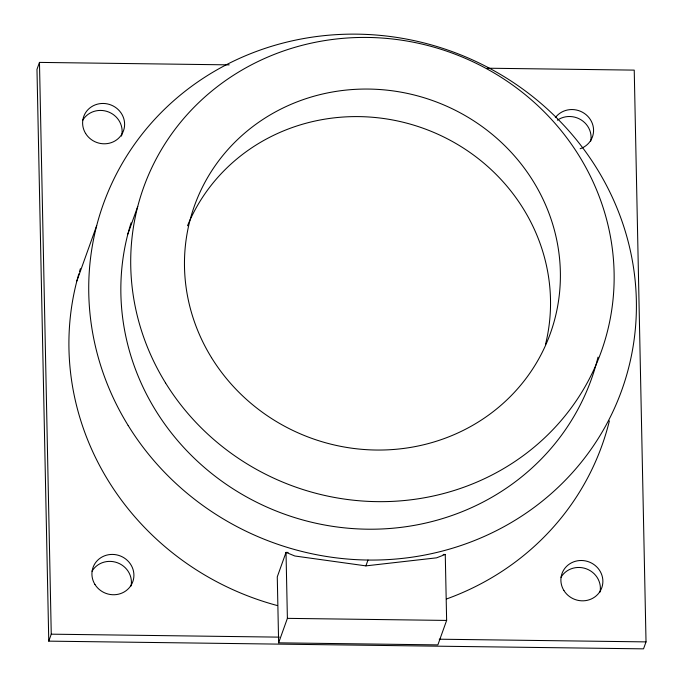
<?xml version="1.0" encoding="UTF-8"?>
<svg xmlns="http://www.w3.org/2000/svg" width="683" height="683" viewBox="0 0 683 683"><rect width="100%" height="100%" fill="white"/><g stroke="black" fill="none" stroke-linecap="round" stroke-linejoin="round"><path stroke-width="1.02" d="M229.198 64.868L39.469 62.401L36.976 69.367L48.766 641.141L643.531 648.85L646.024 641.892L634.234 70.118L487.141 68.206M76.88 280.952L96.696 225.612M127.883 233.996L137.744 206.445M48.766 641.141L51.259 634.174L39.469 62.401M443.139 554.434L445.265 554.459L446.631 620.429L437.871 644.889L278.63 642.823L287.389 618.363L286.023 552.393L288.149 552.427M278.63 642.823L277.272 576.853L286.023 552.393L294.851 555.996L365.9 565.874L367.992 560.043M445.265 554.459L436.582 557.832L365.9 565.874M287.389 618.363L446.631 620.429M51.259 634.174L279.364 637.137M439.246 639.203L646.024 641.892M555.339 117.638A21.122 20.046 19.7 0 1 589.096 117.792A21.122 20.046 19.7 0 1 580.149 148.757M609.39 420.882A275.411 261.333 19.7 0 1 446.503 598.982M277.127 605.497A275.411 261.333 19.7 0 1 78.852 273.789M79.459 271.749A275.411 261.333 19.7 0 1 80.398 268.684M560.991 577.306A21.122 20.046 19.7 0 1 586.526 568.896A21.122 20.046 19.7 0 1 600.015 592.093M92.026 571.227A21.122 20.046 19.7 0 1 117.561 562.818A21.122 20.046 19.7 0 1 131.051 586.014M82.728 120.268A21.122 20.046 19.7 0 1 108.776 112.063A21.122 20.046 19.7 0 1 121.514 136.071M557.405 120.191A21.122 20.046 19.7 0 1 581.173 119.909A21.122 20.046 19.7 0 1 590.71 141.133M598.018 357.141A243.105 230.675 19.7 0 1 300.358 519.285A243.105 230.675 19.7 0 1 131.085 222.863M187.509 225.774A189.046 179.381 19.7 0 1 418.397 126.62A189.046 179.381 19.7 0 1 545.58 344.112M85.631 133.475A21.122 20.046 19.7 0 0 122.009 133.945A21.122 20.046 19.7 0 0 103.193 103.457A21.122 20.046 19.7 0 0 85.631 133.475M94.937 584.435A21.122 20.046 19.7 0 0 131.307 584.904A21.122 20.046 19.7 0 0 112.499 554.417A21.122 20.046 19.7 0 0 94.937 584.435M563.902 590.513A21.122 20.046 19.7 0 0 600.272 590.983A21.122 20.046 19.7 0 0 581.464 560.495A21.122 20.046 19.7 0 0 563.902 590.513M128.165 425.492A275.411 261.333 19.7 0 0 602.389 431.647A275.411 261.333 19.7 0 0 357.141 34.15A275.411 261.333 19.7 0 0 128.165 425.492M165.525 382.881A243.105 230.675 19.7 0 0 584.119 388.311A243.105 230.675 19.7 0 0 367.642 37.445A243.105 230.675 19.7 0 0 165.525 382.881M211.534 357.679A189.046 179.381 19.7 0 0 537.043 361.905A189.046 179.381 19.7 0 0 368.709 89.063A189.046 179.381 19.7 0 0 211.534 357.679"/></g></svg>
